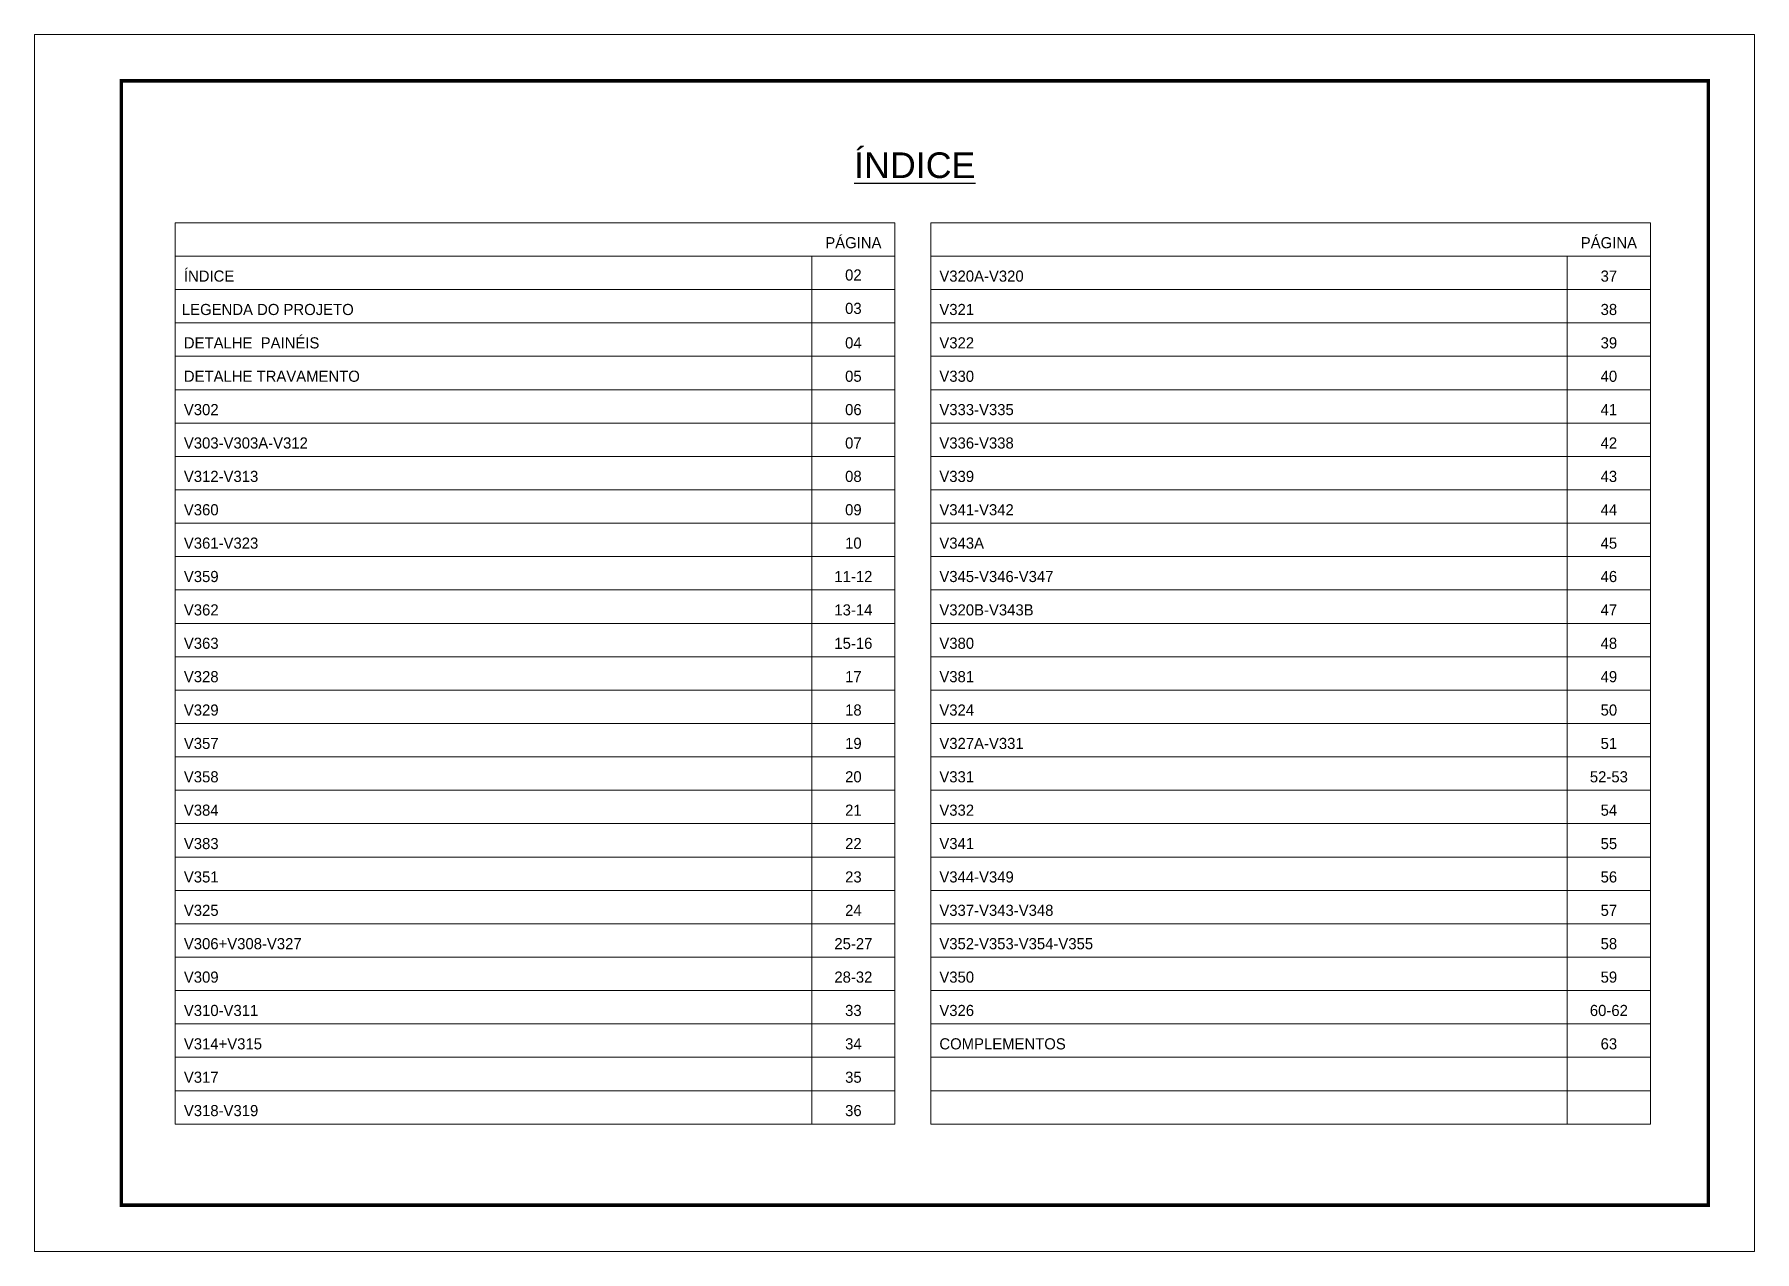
# Model space of a CAD drawing. Extents: x 137137 to 143418, y 10464 to 34486.
# Drawn here: x 138736 to 140221, y 33436 to 34486 of the extents above; entities that cross this region are included whole.
import ezdxf
from ezdxf.enums import TextEntityAlignment as Align

# ---------------------------------------------------------------- set-up
doc = ezdxf.new("R2010")
doc.units = 0
doc.layers.add('CARIMBO', color=255, linetype='Continuous', lineweight=9)
doc.layers.add('Folhas', color=255, linetype='Continuous', lineweight=9)
doc.styles.add('ARIAL', font='arial.ttf')
doc.styles.add('Tecnologia', font='')
doc.styles.get('Tecnologia').set_extended_font_data('Forgotten Futurist')

msp = doc.modelspace()

# ---------------------------------------------------------------- linework, layer by layer
at = {"layer": 'CARIMBO'}
for p, q in [((138857.32, 34323.29), (139478.7, 34323.29)), ((138857.32, 34323.29), (139478.7, 34323.29)), ((138857.32, 34323.29), (138857.32, 33545.79)), ((139478.7, 34323.29), (139478.7, 33545.79)), ((139509.52, 34323.29), (140130.91, 34323.29)), ((139509.52, 34323.29), (140130.91, 34323.29)), ((139509.52, 34323.29), (139509.52, 33545.79)), ((140130.91, 34323.29), (140130.91, 33545.79)), ((138857.32, 34294.49), (139478.7, 34294.49)), ((138857.32, 34294.49), (139478.7, 34294.49)), ((138857.32, 34294.49), (139478.7, 34294.49)), ((139406.88, 34294.49), (139406.88, 33545.79)), ((139509.52, 34294.49), (140130.91, 34294.49)), ((139509.52, 34294.49), (140130.91, 34294.49)), ((139509.52, 34294.49), (140130.91, 34294.49)), ((140059.09, 34294.49), (140059.09, 33545.79)), ((138857.32, 34265.69), (139478.7, 34265.69)), ((139509.52, 34265.69), (140130.91, 34265.69)), ((138857.32, 34236.9), (139478.7, 34236.9)), ((139509.52, 34236.9), (140130.91, 34236.9)), ((138857.32, 34208.1), (139478.7, 34208.1)), ((138857.32, 34208.1), (139478.7, 34208.1)), ((139509.52, 34208.1), (140130.91, 34208.1)), ((139509.52, 34208.1), (140130.91, 34208.1)), ((138857.32, 34179.3), (139478.7, 34179.3)), ((138857.32, 34179.3), (139478.7, 34179.3)), ((138857.32, 34179.3), (139478.7, 34179.3)), ((139509.52, 34179.3), (140130.91, 34179.3)), ((139509.52, 34179.3), (140130.91, 34179.3)), ((139509.52, 34179.3), (140130.91, 34179.3)), ((138857.32, 34150.51), (139478.7, 34150.51)), ((139509.52, 34150.51), (140130.91, 34150.51)), ((138857.32, 34121.71), (139478.7, 34121.71)), ((139509.52, 34121.71), (140130.91, 34121.71)), ((138857.32, 34092.92), (139478.7, 34092.92)), ((139509.52, 34092.92), (140130.91, 34092.92)), ((138857.32, 34064.12), (139478.7, 34064.12)), ((139509.52, 34064.12), (140130.91, 34064.12)), ((138857.32, 34035.32), (139478.7, 34035.32)), ((139509.52, 34035.32), (140130.91, 34035.32)), ((138857.32, 34006.53), (139478.7, 34006.53)), ((139509.52, 34006.53), (140130.91, 34006.53)), ((138857.32, 33977.73), (139478.7, 33977.73)), ((139509.52, 33977.73), (140130.91, 33977.73)), ((138857.32, 33948.94), (139478.7, 33948.94)), ((139509.52, 33948.94), (140130.91, 33948.94)), ((138857.32, 33920.14), (139478.7, 33920.14)), ((139509.52, 33920.14), (140130.91, 33920.14)), ((138857.32, 33891.34), (139478.7, 33891.34)), ((139509.52, 33891.34), (140130.91, 33891.34)), ((138857.32, 33862.55), (139478.7, 33862.55)), ((139509.52, 33862.55), (140130.91, 33862.55)), ((138857.32, 33833.75), (139478.7, 33833.75)), ((139509.52, 33833.75), (140130.91, 33833.75)), ((138857.32, 33804.95), (139478.7, 33804.95)), ((139509.52, 33804.95), (140130.91, 33804.95)), ((138857.32, 33776.16), (139478.7, 33776.16)), ((139509.52, 33776.16), (140130.91, 33776.16)), ((138857.32, 33747.36), (139478.7, 33747.36)), ((139509.52, 33747.36), (140130.91, 33747.36)), ((138857.32, 33718.57), (139478.7, 33718.57)), ((139509.52, 33718.57), (140130.91, 33718.57)), ((138857.32, 33689.77), (139478.7, 33689.77)), ((139509.52, 33689.77), (140130.91, 33689.77)), ((138857.32, 33660.97), (139478.7, 33660.97)), ((138857.32, 33660.97), (139478.7, 33660.97)), ((139509.52, 33660.97), (140130.91, 33660.97)), ((139509.52, 33660.97), (140130.91, 33660.97)), ((138857.32, 33632.18), (139478.7, 33632.18)), ((139509.52, 33632.18), (140130.91, 33632.18)), ((138857.32, 33603.38), (139478.7, 33603.38)), ((139509.52, 33603.38), (140130.91, 33603.38)), ((138857.32, 33574.58), (139478.7, 33574.58)), ((139509.52, 33574.58), (140130.91, 33574.58)), ((138857.32, 33545.79), (139478.7, 33545.79)), ((139509.52, 33545.79), (140130.91, 33545.79))]:
    msp.add_line(p, q, dxfattribs=at)
at = {"layer": 'Folhas'}
msp.add_lwpolyline([(138735.79, 33435.78), (140220.79, 33435.78), (140220.79, 34485.78), (138735.79, 34485.78)], close=True, dxfattribs=at)
at = {"layer": 'Folhas', "color": 30, "const_width": 3}
msp.add_lwpolyline([(138810.79, 33475.78), (140180.79, 33475.78), (140180.79, 34445.78), (138810.79, 34445.78)], close=True, dxfattribs=at)

# ---------------------------------------------------------------- texts
at = {"color": 0, "linetype": 'Continuous', "ltscale": 5, "style": 'ARIAL'}
msp.add_text('%%UÍNDICE', height=22.118, dxfattribs=at).set_placement((139495.79, 34361.9), align=Align.CENTER)
at = {"layer": 'CARIMBO', "style": 'Tecnologia'}
for s, p in [('PÁGINA', (139442.79, 34301.3)), ('PÁGINA', (140095, 34301.3)), ('02', (139442.79, 34273.47)), ('37', (140095, 34272.5)), ('03', (139442.79, 34244.67)), ('38', (140095, 34243.7)), ('04', (139442.79, 34214.91)), ('39', (140095, 34214.91)), ('05', (139442.79, 34186.11)), ('40', (140095, 34186.11)), ('06', (139442.79, 34157.32)), ('41', (140095, 34157.32)), ('07', (139442.79, 34128.52)), ('42', (140095, 34128.52)), ('08', (139442.79, 34099.72)), ('43', (140095, 34099.72)), ('09', (139442.79, 34070.93)), ('44', (140095, 34070.93)), ('10', (139442.79, 34042.13)), ('45', (140095, 34042.13)), ('11-12', (139442.79, 34013.33)), ('46', (140095, 34013.33)), ('13-14', (139442.79, 33984.54)), ('47', (140095, 33984.54)), ('15-16', (139442.79, 33955.74)), ('48', (140095, 33955.74)), ('17', (139442.79, 33926.95)), ('49', (140095, 33926.95)), ('18', (139442.79, 33898.15)), ('50', (140095, 33898.15)), ('19', (139442.79, 33869.35)), ('51', (140095, 33869.35)), ('20', (139442.79, 33840.56)), ('52-53', (140095, 33840.56)), ('21', (139442.79, 33811.76)), ('54', (140095, 33811.76)), ('22', (139442.79, 33782.96)), ('55', (140095, 33782.96)), ('23', (139442.79, 33754.17)), ('56', (140095, 33754.17)), ('24', (139442.79, 33725.37)), ('57', (140095, 33725.37)), ('25-27', (139442.79, 33696.58)), ('58', (140095, 33696.58)), ('28-32', (139442.79, 33667.78)), ('59', (140095, 33667.78)), ('33', (139442.79, 33638.98)), ('60-62', (140095, 33638.98)), ('34', (139442.79, 33610.19)), ('63', (140095, 33610.19)), ('35', (139442.79, 33581.39)), ('36', (139442.79, 33552.6))]:
    msp.add_text(s, height=9.599, dxfattribs=at).set_placement(p, align=Align.CENTER)
for s, height, p in [('ÍNDICE', 9.599, (138864.82, 34272.5)), ('V320A-V320', 9.599, (139517.02, 34272.5)), ('LEGENDA DO PROJETO', 9.5987, (138863.11, 34243.7)), ('V321', 9.599, (139517.02, 34243.7)), ('DETALHE  PAINÉIS', 9.5987, (138864.82, 34214.91)), ('V322', 9.599, (139517.02, 34214.91)), ('DETALHE TRAVAMENTO', 9.5987, (138864.82, 34186.11)), ('V330', 9.599, (139517.02, 34186.11)), ('V302', 9.599, (138864.82, 34157.32)), ('V333-V335', 9.599, (139517.02, 34157.32)), ('V303-V303A-V312', 9.5987, (138864.82, 34128.52)), ('V336-V338', 9.599, (139517.02, 34128.52)), ('V312-V313', 9.599, (138864.82, 34099.72)), ('V339', 9.599, (139517.02, 34099.72)), ('V360', 9.599, (138864.82, 34070.93)), ('V341-V342', 9.599, (139517.02, 34070.93)), ('V361-V323', 9.599, (138864.82, 34042.13)), ('V343A', 9.599, (139517.02, 34042.13)), ('V359', 9.599, (138864.82, 34013.33)), ('V345-V346-V347', 9.5987, (139517.02, 34013.33)), ('V362', 9.599, (138864.82, 33984.54)), ('V320B-V343B', 9.5987, (139517.02, 33984.54)), ('V363', 9.599, (138864.82, 33955.74)), ('V380', 9.599, (139517.02, 33955.74)), ('V328', 9.599, (138864.82, 33926.95)), ('V381', 9.599, (139517.02, 33926.95)), ('V329', 9.599, (138864.82, 33898.15)), ('V324', 9.599, (139517.02, 33898.15)), ('V357', 9.599, (138864.82, 33869.35)), ('V327A-V331', 9.599, (139517.02, 33869.35)), ('V358', 9.599, (138864.82, 33840.56)), ('V331', 9.599, (139517.02, 33840.56)), ('V384', 9.599, (138864.82, 33811.76)), ('V332', 9.599, (139517.02, 33811.76)), ('V383', 9.599, (138864.82, 33782.96)), ('V341', 9.599, (139517.02, 33782.96)), ('V351', 9.599, (138864.82, 33754.17)), ('V344-V349', 9.599, (139517.02, 33754.17)), ('V325', 9.599, (138864.82, 33725.37)), ('V337-V343-V348', 9.5987, (139517.02, 33725.37)), ('V306+V308-V327', 9.5987, (138864.82, 33696.58)), ('V352-V353-V354-V355', 9.5987, (139517.02, 33696.58)), ('V309', 9.599, (138864.82, 33667.78)), ('V350', 9.599, (139517.02, 33667.78)), ('V310-V311', 9.599, (138864.82, 33638.98)), ('V326', 9.599, (139517.02, 33638.98)), ('V314+V315', 9.599, (138864.82, 33610.19)), ('COMPLEMENTOS', 9.5987, (139517.02, 33610.19)), ('V317', 9.599, (138864.82, 33581.39)), ('V318-V319', 9.599, (138864.82, 33552.6))]:
    msp.add_text(s, height=height, dxfattribs=at).set_placement(p)

doc.saveas('drawing.dxf')
